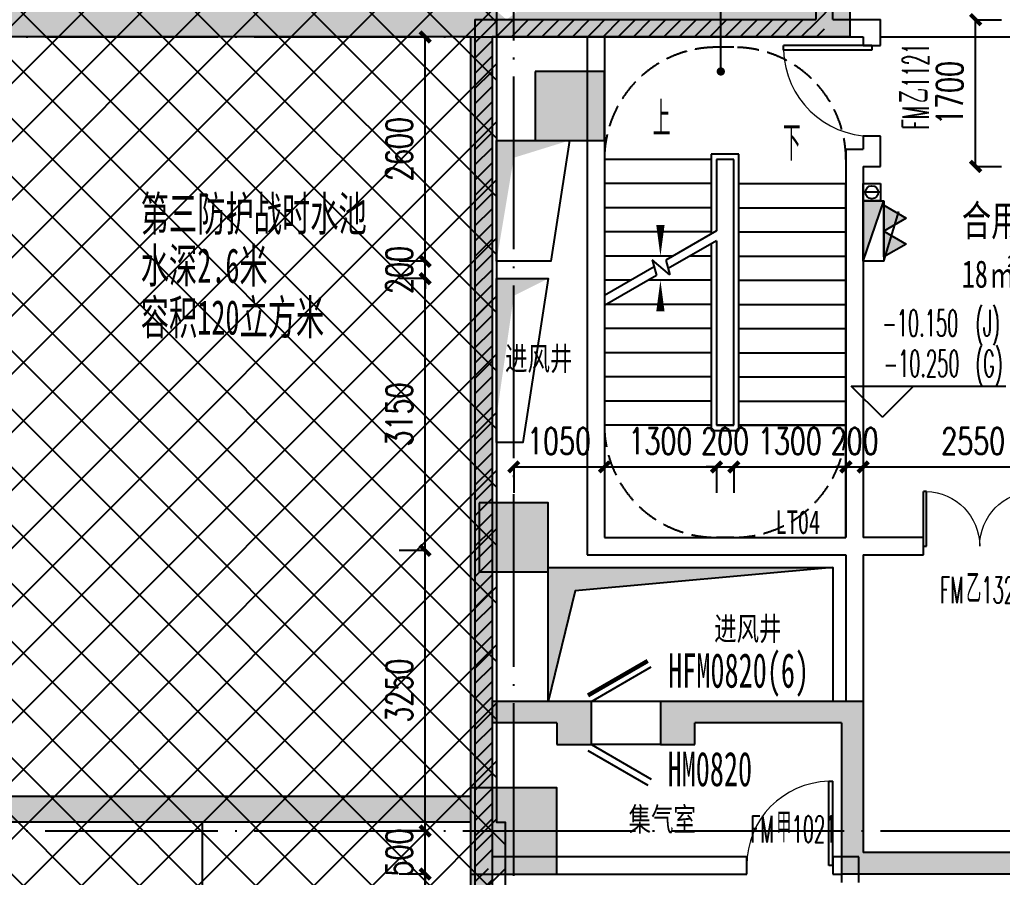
# Model space of a CAD drawing. Header units: millimetres. Extents: x 12325263 to 13848842, y -1463133 to 573208.
# Drawn here: x 12559070 to 12570460, y -1070125 to -1060187 of the extents above; entities that cross this region are included whole.
import ezdxf
from ezdxf.xclip import XClip

# ---------------------------------------------------------------- set-up
doc = ezdxf.new("R2010")
doc.units = ezdxf.units.MM
doc.header["$LTSCALE"] = 1000
doc.header["$XCLIPFRAME"] = 0
doc.linetypes.add('DASH', pattern=[0.35, 0.25, -0.1])
doc.linetypes.add('DOTE', pattern=[2.42, 2, -0.2, 0.02, -0.2])
for name, color, linetype in [('#s-灭火器', 20, 'Continuous'), ('-2F平面$0$PARTS-CAR商业子母', 160, 'Continuous'), ('-2F平面$0$WALL-SHATCH', 8, 'Continuous'), ('A-ANNO-DIMS', 83, 'Continuous'), ('A-ANNO-ELEV', 3, 'Continuous'), ('A-ANNO-IDEN', 2, 'Continuous'), ('A-ANNO-TEXT', 7, 'Continuous'), ('A-AXIS', 16, 'DOTE'), ('A-COLS', 6, 'Continuous'), ('A-WALL', 5, 'Continuous'), ('A-WALL-PATT', 8, 'Continuous'), ('A_WALL(防火墙)', 151, 'Continuous'), ('DIM_SYMB', 3, 'Continuous'), ('DOOR_FIRE', 1, 'Continuous'), ('DOOR_FIRE_TEXT', 7, 'Continuous'), ('EQUIP_消火栓', 7, 'Continuous'), ('PARTS-STAIR', 2, 'Continuous'), ('PUB_DIM', 83, 'Continuous'), ('PUB_HATCH', 8, 'Continuous'), ('PUB_TEXT', 7, 'Continuous'), ('STAIR', 2, 'Continuous'), ('VPIPE-消防中', 3, 'Continuous'), ('WALL', 5, 'Continuous'), ('人防墙', 6, 'Continuous'), ('人防门', 60, 'Continuous'), ('人防门编号', 73, 'Continuous'), ('建筑-楼板开洞', 251, 'Continuous'), ('水条件', 1, 'Continuous')]:
    doc.layers.add(name, color=color, linetype=linetype)
doc.layers.add('人防文字', color=3, linetype='Continuous', lineweight=15)
doc.styles.add('_TCH_DIM', font='SIMPLEX.shx', dxfattribs={"width": 0.7, "bigfont": 'GBCBIG.shx'})
doc.styles.add('_TCH_DIM_T3', font='SIMPLEX.shx', dxfattribs={"width": 0.705882, "bigfont": 'GBCBIG.shx'})
doc.styles.add('_TCH_WINDOW', font='SIMPLEX', dxfattribs={"width": 0.7, "height": 3.5, "bigfont": 'GBCBIG'})
doc.styles.add('TITXV', font='', dxfattribs={"width": 0.7})
doc.styles.add('标注宋体', font='', dxfattribs={"width": 0.6})
doc.styles.get('TITXV').set_extended_font_data('SimSun')
doc.styles.get('标注宋体').set_extended_font_data('NSimSun')
doc.dimstyles.new('_TCH_ARCH&&120', dxfattribs={"dimtxt": 306, "dimasz": 120, "dimexe": 300, "dimexo": 360, "dimgap": 147, "dimtad": 1, "dimdec": 0, "dimzin": 0, "dimdsep": 46, "dimtxsty": '_TCH_DIM_T3', "dimblk": 'ARCHTICK', "dimcen": 0.09, "dimclrt": 7, "dimazin": 2, "dimtfac": 1, "dimtdec": 0, "dimtix": 1, "dimtmove": 2, "dimatfit": 3, "dimfxl": 1, "dimfxlon": 1, "dimtolj": 1, "dimtzin": 0, "dimarcsym": 0})
pattern_1 = [(45, (0, 89.76), (-88.388383, 88.388383), [])]

# ---------------------------------------------------------------- blocks, each defined once
blk = doc.blocks.new('asdgafgfasdfagfagasdgagadfgsdhgd$DorLib2D$00000197')
at = {"color": 0}
for p, q in [((-0.5, 0.313), (0.366, 0.813)), ((-0.55, -0.399), (0.316, -0.899)), ((-0.5, -0.313), (0.366, -0.813))]:
    blk.add_line(p, q, dxfattribs=at)
at = {"color": 0, "const_width": 0.0625}
blk.add_lwpolyline([(-0.55, 0.399), (0.316, 0.899)], dxfattribs=at)
blk = doc.blocks.new('asdgafgf20230228-rf2')
at = {"layer": 'PUB_HATCH'}
for points in [[(-2900, 58600), (-2900, 59550), (-3300, 59550), (-3300, 58900)], [(-7183, 58700), (-7200, 58900), (-14113, 58900), (-14018, 58600), (-7300, 58600)], [(-6883, 58800), (-7000, 58900), (-7200, 58900), (-7183, 58700), (-7050, 58600), (-6900, 58600)], [(-2900, 58600), (-3300, 58900), (-6750, 58900), (-6883, 58800), (-6900, 58600)], [(-7183, 58700), (-7300, 58600), (-7300, 50700), (-7133, 50750), (-7050, 50900), (-7050, 58600)], [(-6300, 50650), (-6300, 50900), (-7050, 50900), (-7133, 50750), (-7050, 50650)], [(-6300, 50400), (-5900, 50400), (-5900, 50900), (-6300, 50900)], [(-4700, 50900), (-5100, 50900), (-5100, 50400), (-4700, 50400)], [(-3000, 50650), (-2750, 50900), (-4700, 50900), (-4700, 50650)], [(-2750, 50900), (-3000, 50650), (-3000, 48900), (-2750, 49150)], [(-7133, 50750), (-7300, 50700), (-7300, 49800), (-7217, 49667), (-7050, 49700), (-7050, 50650)], [(-7217, 49667), (-7300, 49800), (-13520, 49800), (-13620, 49667), (-13520, 49500), (-7300, 49500)], [(-7217, 49667), (-7300, 49500), (-7300, 46000), (-7050, 46250), (-7050, 49700)], [(167, 49067), (0, 49150), (-2750, 49150), (-3000, 48900), (200, 48900)]]:
    blk.add_hatch(color=256, dxfattribs=at).paths.add_polyline_path(points)
at = {"layer": '人防墙'}
for p, q in [((-2900, 58600), (-2900, 59550)), ((-7300, 58600), (-14018, 58600)), ((-7300, 58600), (-7300, 50700)), ((-6900, 58600), (-7050, 58600)), ((-7050, 58600), (-7050, 50900)), ((-2900, 58600), (-6900, 58600)), ((-6300, 50900), (-7050, 50900)), ((-5900, 50900), (-6300, 50900)), ((-5900, 50400), (-5900, 50900)), ((-4700, 50900), (-5100, 50900)), ((-5100, 50900), (-5100, 50400)), ((-2750, 50900), (-4700, 50900)), ((-2750, 50900), (-2750, 49150)), ((-7300, 50700), (-7300, 49800)), ((-7050, 50650), (-7050, 49700)), ((-6300, 50650), (-7050, 50650)), ((-6300, 50650), (-6300, 50400)), ((-4700, 50400), (-4700, 50650)), ((-3000, 50650), (-4700, 50650)), ((-3000, 50650), (-3000, 48900)), ((-6300, 50400), (-5900, 50400)), ((-5100, 50400), (-4700, 50400)), ((-7300, 49800), (-13520, 49800)), ((-7050, 49700), (-7050, 46250)), ((-7300, 49500), (-13520, 49500)), ((-7300, 49500), (-7300, 46000)), ((0, 49150), (-2750, 49150)), ((200, 48900), (-3000, 48900))]:
    blk.add_line(p, q, dxfattribs=at)
at = {"layer": '人防门'}
for p, q in [((-5100, 50900, 0), (-5900, 50900, 0)), ((-5100, 50400, 0), (-5900, 50400, 0))]:
    blk.add_line(p, q, dxfattribs=at)
at = {"layer": '人防门', "xscale": -800, "yscale": -800, "zscale": 500, "rotation": 179.9994591092226}
blk.add_blockref('asdgafgfasdfagfagasdgagadfgsdhgd$DorLib2D$00000197', (-5500, 50650), dxfattribs=at)
at = {"layer": '人防文字', "style": '标注宋体', "width": 0.6}
for s, p in [('第三防护战时水池', (-11123, 56351, 0)), ('水深2.6米', (-11123, 55751, 0)), ('容积120立方米', (-11123, 55151, 0))]:
    blk.add_text(s, height=400, rotation=359.9999, dxfattribs=at).set_placement(p)
at = {"layer": '人防门编号', "style": '标注宋体', "width": 0.6}
for s, p in [('HFM0820(6)', (-5010, 51059, 0)), ('HM0820', (-5017, 49917, 0))]:
    blk.add_text(s, height=400, rotation=359.9995, dxfattribs=at).set_placement(p)
blk = doc.blocks.new('_FZH')
blk.add_lwpolyline([(-0.5, -0.5), (0.5, -0.5), (0.5, 0.5), (-0.5, 0.5)], close=True)
at = {"layer": 'PUB_HATCH'}
blk.add_solid([(-0.5, -0.5), (0.5, -0.5), (-0.5, 0.5), (0.5, 0.5)], dxfattribs=at)
blk = doc.blocks.new('1-3F')
at = {"layer": 'A-COLS', "rotation": 270}
for p, xscale, yscale, zscale in [((-38850, 74700), 800, 800, 800), ((-39500, 69700), 800, 800, 800), ((-39500, 66300), 1000, 1000, 1000)]:
    blk.add_blockref('_FZH', p, dxfattribs=dict(at, xscale=xscale, yscale=yscale, zscale=zscale))
blk = doc.blocks.new('adgshg13--2F平面$0$A$C7F010FC0')
at = {"layer": '-2F平面$0$WALL-SHATCH'}
h = blk.add_hatch(color=256, dxfattribs=at)
h.dxf.hatch_style = 1
h.paths.add_polyline_path([(-60384, -16881), (-763, 197), (12588, -13153), (12588, -157996), (-162965, -188820), (-171262, -180523), (-171262, -31311), (-150707, -10756), (-131860, -7981), (-99162, -7981), (-99162, -4981), (-76620, -4981), (-70108, -16881)], flags=16)
h.paths.add_polyline_path([(-60091, -16381), (-647, 647), (12988, -12988), (12988, -158332), (-163101, -189250), (-171662, -180689), (-171662, -31145), (-150778, -10261), (-131897, -7481), (-99562, -7481), (-99562, -4581), (-76366, -4581), (-69908, -16381)])
blk = doc.blocks.new('adgshg2qbj-bj-13--2F平面$0$CAR-子车位')
blk.add_line((1697, 1697), (3748, -3748))
blk.add_lwpolyline([(0, 0), (1697, 1697), (5445, -2051), (3748, -3748)], close=True)
at = {"extrusion": (-0.000316636, -0.000316636, 1), "elevation": -1}
blk.add_lwpolyline([(955, -601), (2298, 742), (2227, 813), (884, -530)], close=True, dxfattribs=at)
blk = doc.blocks.new('A$C2A3E77E8')
at = {"layer": 'PARTS-STAIR'}
blk.add_lwpolyline([(508905.3, 115741.6), (511395.6, 101558.5)], dxfattribs=at)
at = {"layer": '-2F平面$0$PARTS-CAR商业子母', "rotation": 324.9590295198586}
blk.add_blockref('adgshg2qbj-bj-13--2F平面$0$CAR-子车位', (502102.3, 117999.1), dxfattribs=at)
at = {"layer": 'WALL', "color": 1}
blk.add_blockref('adgshg13--2F平面$0$A$C7F010FC0', (561507.9, 205483.1), dxfattribs=at)
blk = doc.blocks.new('管位')
at = {"layer": '水条件'}
blk.add_line((12573126, 675360), (12573126, 675160), dxfattribs=at)
blk.add_lwpolyline([(12573026, 675360), (12573226, 675360), (12573226, 675160), (12573026, 675160)], close=True, dxfattribs=at)
blk = doc.blocks.new('灭火器')
at = {"layer": '#s-灭火器', "ltscale": 1000}
for points in [[(292444, 59707), (292144, 59707), (292294, 59447)], [(292744, 59707), (292444, 59707), (292594, 59447)]]:
    blk.add_hatch(color=256, dxfattribs=at).paths.add_polyline_path(points)
for points in [[(292294, 59447), (292444, 59707), (292144, 59707)], [(292594, 59447), (292744, 59707), (292444, 59707)]]:
    blk.add_lwpolyline(points, close=True, dxfattribs=at)
blk = doc.blocks.new('$TWTSYS$00000508')
for p, q in [((-0.5, 0.5), (0.324, 1.224)), ((-0.5, 0.5), (-0.5, -0.5)), ((-0.5, -0.5), (0.5, 0.5)), ((0.5, 0.5), (-0.5, 0.5)), ((0.5, -0.5), (0.5, 0.5)), ((-0.5, -0.5), (0.5, -0.5))]:
    blk.add_line(p, q)
blk.add_solid([(0.5, -0.5), (0.5, 0.5), (-0.5, -0.5)])
blk = doc.blocks.new('消火栓')
at = {"layer": '#s-灭火器', "rotation": 180.0000000000001}
blk.add_blockref('灭火器', (12864422, 734932), dxfattribs=at)
at = {"layer": 'EQUIP_消火栓', "xscale": 700, "yscale": 240, "zscale": 700}
blk.add_blockref('$TWTSYS$00000508', (12571978, 675105), dxfattribs=at)
blk = doc.blocks.new('asdfasfads')
at = {"layer": 'VPIPE-消防中'}
blk.add_circle((3950, 61450), 75, dxfattribs=at)
at = {"xscale": -1, "rotation": 270}
blk.add_blockref('消火栓', (-671135, -12510978), dxfattribs=at)
at = {"layer": '水条件', "rotation": 270}
blk.add_blockref('管位', (-671310, 12634576), dxfattribs=at)
blk = doc.blocks.new('qlzw')
at = {"layer": 'A-AXIS'}
for p, q in [((12431366.8, 979489.8), (12431366.8, 1082089.8)), ((12411416.8, 1071489.8), (12486866.8, 1071489.8)), ((12411416.8, 1062289.8), (12486866.8, 1062289.8))]:
    blk.add_line(p, q, dxfattribs=at)
blk = doc.blocks.new('_ArchTick')
at = {"color": 0, "linetype": 'ByBlock', "const_width": 0.4}
blk.add_lwpolyline([(-0.5, -0.5), (0.5, 0.5)], dxfattribs=at)
blk = doc.blocks.new('*D3811')
at = {"layer": 'A-ANNO-DIMS', "color": 0, "lineweight": -2, "transparency": 16777216}
for p, q in [((12570149, -1060187), (12570450, -1060187)), ((12570150, -1061887), (12570150, -1060187)), ((12570149, -1061887), (12570450, -1061887))]:
    blk.add_line(p, q, dxfattribs=at)
at = {"layer": 'Defpoints', "color": 0, "transparency": 16777216}
for p in [(12569047, -1060187), (12570150, -1060187), (12569047, -1061887)]:
    blk.add_point(p, dxfattribs=at)
at = {"layer": 'A-ANNO-DIMS', "color": 0, "lineweight": -2, "transparency": 16777216, "xscale": 120, "yscale": 120, "zscale": 120}
for p, rotation in [((12570150, -1060187), 90), ((12570150, -1061887), 270)]:
    blk.add_blockref('_ArchTick', p, dxfattribs=dict(at, rotation=rotation))
at = {"layer": 'A-ANNO-DIMS', "color": 7, "transparency": 16777216, "insert": (12569850, -1061037), "char_height": 306, "attachment_point": 5, "rotation": 90, "style": '_TCH_DIM_T3'}
blk.add_mtext('\\A1;1700', dxfattribs=at)
blk = doc.blocks.new('*D3963')
at = {"layer": 'Defpoints', "color": 0, "transparency": 16777216}
for p in [(12563770, -1060387), (12565647, -1060387), (12565647, -1062987)]:
    blk.add_point(p, dxfattribs=at)
at = {"layer": 'PUB_DIM', "color": 0, "lineweight": -2, "transparency": 16777216}
for p, q in [((12563771, -1060387), (12563470, -1060387)), ((12563770, -1062987), (12563770, -1060387)), ((12563771, -1062987), (12563470, -1062987))]:
    blk.add_line(p, q, dxfattribs=at)
at = {"layer": 'PUB_DIM', "color": 0, "lineweight": -2, "transparency": 16777216, "xscale": 120, "yscale": 120, "zscale": 120}
for p, rotation in [((12563770, -1060387), 90), ((12563770, -1062987), 270)]:
    blk.add_blockref('_ArchTick', p, dxfattribs=dict(at, rotation=rotation))
at = {"layer": 'PUB_DIM', "color": 7, "transparency": 16777216, "insert": (12563470, -1061687), "char_height": 306, "attachment_point": 5, "rotation": 90, "style": '_TCH_DIM_T3'}
blk.add_mtext('\\A1;2600', dxfattribs=at)
blk = doc.blocks.new('*D3964')
at = {"layer": 'Defpoints', "color": 0, "transparency": 16777216}
for p in [(12563770, -1062987), (12565647, -1062987), (12565647, -1063187)]:
    blk.add_point(p, dxfattribs=at)
at = {"layer": 'PUB_DIM', "color": 0, "lineweight": -2, "transparency": 16777216}
for p, q in [((12563770, -1062987), (12563770, -1062867)), ((12563771, -1062987), (12563470, -1062987)), ((12563770, -1063187), (12563770, -1062987)), ((12563771, -1063187), (12563470, -1063187)), ((12563770, -1063187), (12563770, -1063307))]:
    blk.add_line(p, q, dxfattribs=at)
at = {"layer": 'PUB_DIM', "color": 0, "lineweight": -2, "transparency": 16777216, "xscale": 120, "yscale": 120, "zscale": 120}
for p, rotation in [((12563770, -1062987), 270), ((12563770, -1063187), 90)]:
    blk.add_blockref('_ArchTick', p, dxfattribs=dict(at, rotation=rotation))
at = {"layer": 'PUB_DIM', "color": 7, "transparency": 16777216, "insert": (12563470, -1063087), "char_height": 306, "attachment_point": 5, "rotation": 90, "style": '_TCH_DIM_T3'}
blk.add_mtext('\\A1;200', dxfattribs=at)
blk = doc.blocks.new('*D3965')
at = {"layer": 'Defpoints', "color": 0, "transparency": 16777216}
for p in [(12563770, -1063187), (12565647, -1063187), (12565647, -1066337)]:
    blk.add_point(p, dxfattribs=at)
at = {"layer": 'PUB_DIM', "color": 0, "lineweight": -2, "transparency": 16777216}
for p, q in [((12563771, -1063187), (12563470, -1063187)), ((12563770, -1066337), (12563770, -1063187)), ((12563771, -1066337), (12563470, -1066337))]:
    blk.add_line(p, q, dxfattribs=at)
at = {"layer": 'PUB_DIM', "color": 0, "lineweight": -2, "transparency": 16777216, "xscale": 120, "yscale": 120, "zscale": 120}
for p, rotation in [((12563770, -1063187), 90), ((12563770, -1066337), 270)]:
    blk.add_blockref('_ArchTick', p, dxfattribs=dict(at, rotation=rotation))
at = {"layer": 'PUB_DIM', "color": 7, "transparency": 16777216, "insert": (12563470, -1064762), "char_height": 306, "attachment_point": 5, "rotation": 90, "style": '_TCH_DIM_T3'}
blk.add_mtext('\\A1;3150', dxfattribs=at)
blk = doc.blocks.new('*D3966')
at = {"layer": 'Defpoints', "color": 0, "transparency": 16777216}
for p in [(12563770, -1066337), (12565647, -1066337), (12565647, -1069587)]:
    blk.add_point(p, dxfattribs=at)
at = {"layer": 'PUB_DIM', "color": 0, "lineweight": -2, "transparency": 16777216}
for p, q in [((12563771, -1066337), (12563470, -1066337)), ((12563770, -1069587), (12563770, -1066337)), ((12563771, -1069587), (12563470, -1069587))]:
    blk.add_line(p, q, dxfattribs=at)
at = {"layer": 'PUB_DIM', "color": 0, "lineweight": -2, "transparency": 16777216, "xscale": 120, "yscale": 120, "zscale": 120}
for p, rotation in [((12563770, -1066337), 90), ((12563770, -1069587), 270)]:
    blk.add_blockref('_ArchTick', p, dxfattribs=dict(at, rotation=rotation))
at = {"layer": 'PUB_DIM', "color": 7, "transparency": 16777216, "insert": (12563470, -1067962), "char_height": 306, "attachment_point": 5, "rotation": 90, "style": '_TCH_DIM_T3'}
blk.add_mtext('\\A1;3250', dxfattribs=at)
blk = doc.blocks.new('*D3967')
at = {"layer": 'Defpoints', "color": 0, "transparency": 16777216}
for p in [(12563770, -1069587), (12565647, -1069587), (12565647, -1070087)]:
    blk.add_point(p, dxfattribs=at)
at = {"layer": 'PUB_DIM', "color": 0, "lineweight": -2, "transparency": 16777216}
for p, q in [((12563770, -1069587), (12563770, -1069467)), ((12563771, -1069587), (12563470, -1069587)), ((12563770, -1070087), (12563770, -1069587)), ((12563771, -1070087), (12563470, -1070087)), ((12563770, -1070087), (12563770, -1070207))]:
    blk.add_line(p, q, dxfattribs=at)
at = {"layer": 'PUB_DIM', "color": 0, "lineweight": -2, "transparency": 16777216, "xscale": 120, "yscale": 120, "zscale": 120}
for p, rotation in [((12563770, -1069587), 270), ((12563770, -1070087), 90)]:
    blk.add_blockref('_ArchTick', p, dxfattribs=dict(at, rotation=rotation))
at = {"layer": 'PUB_DIM', "color": 7, "transparency": 16777216, "insert": (12563470, -1069837), "char_height": 306, "attachment_point": 5, "rotation": 90, "style": '_TCH_DIM_T3'}
blk.add_mtext('\\A1;500', dxfattribs=at)
blk = doc.blocks.new('*D3968')
at = {"layer": 'Defpoints', "color": 0, "transparency": 16777216}
for p in [(12563770, -1070087), (12565647, -1070087), (12565647, -1072737)]:
    blk.add_point(p, dxfattribs=at)
at = {"layer": 'PUB_DIM', "color": 0, "lineweight": -2, "transparency": 16777216}
for p, q in [((12563771, -1070087), (12563470, -1070087)), ((12563770, -1072737), (12563770, -1070087)), ((12563771, -1072737), (12563470, -1072737))]:
    blk.add_line(p, q, dxfattribs=at)
at = {"layer": 'PUB_DIM', "color": 0, "lineweight": -2, "transparency": 16777216, "xscale": 120, "yscale": 120, "zscale": 120}
for p, rotation in [((12563770, -1070087), 90), ((12563770, -1072737), 270)]:
    blk.add_blockref('_ArchTick', p, dxfattribs=dict(at, rotation=rotation))
at = {"layer": 'PUB_DIM', "color": 7, "transparency": 16777216, "insert": (12563470, -1071412), "char_height": 306, "attachment_point": 5, "rotation": 90, "style": '_TCH_DIM_T3'}
blk.add_mtext('\\A1;2650', dxfattribs=at)
blk = doc.blocks.new('*D3991')
at = {"layer": 'A-ANNO-DIMS', "color": 0, "lineweight": -2, "transparency": 16777216}
for p, q in [((12568847, -1065369), (12568847, -1065670)), ((12568847, -1065370), (12571397, -1065370)), ((12571397, -1065369), (12571397, -1065670))]:
    blk.add_line(p, q, dxfattribs=at)
at = {"layer": 'Defpoints', "color": 0, "transparency": 16777216}
for p in [(12568847, -1064500), (12571397, -1064500), (12571397, -1065370)]:
    blk.add_point(p, dxfattribs=at)
at = {"layer": 'A-ANNO-DIMS', "color": 0, "lineweight": -2, "transparency": 16777216, "xscale": 120, "yscale": 120, "zscale": 120, "rotation": 180}
blk.add_blockref('_ArchTick', (12568847, -1065370), dxfattribs=at)
at = {"layer": 'A-ANNO-DIMS', "color": 0, "lineweight": -2, "transparency": 16777216, "xscale": 120, "yscale": 120, "zscale": 120}
blk.add_blockref('_ArchTick', (12571397, -1065370), dxfattribs=at)
at = {"layer": 'A-ANNO-DIMS', "color": 7, "transparency": 16777216, "insert": (12570122, -1065070), "char_height": 306, "attachment_point": 5, "style": '_TCH_DIM_T3'}
blk.add_mtext('\\A1;2550', dxfattribs=at)
blk = doc.blocks.new('*D3992')
at = {"layer": 'A-ANNO-DIMS', "color": 0, "lineweight": -2, "transparency": 16777216}
for p, q in [((12568647, -1065370), (12568527, -1065370)), ((12568647, -1065369), (12568647, -1065670)), ((12568647, -1065370), (12568847, -1065370)), ((12568847, -1065369), (12568847, -1065670)), ((12568847, -1065370), (12568967, -1065370))]:
    blk.add_line(p, q, dxfattribs=at)
at = {"layer": 'Defpoints', "color": 0, "transparency": 16777216}
for p in [(12568647, -1064500), (12568847, -1064500), (12568847, -1065370)]:
    blk.add_point(p, dxfattribs=at)
at = {"layer": 'A-ANNO-DIMS', "color": 0, "lineweight": -2, "transparency": 16777216, "xscale": 120, "yscale": 120, "zscale": 120}
blk.add_blockref('_ArchTick', (12568647, -1065370), dxfattribs=at)
at = {"layer": 'A-ANNO-DIMS', "color": 0, "lineweight": -2, "transparency": 16777216, "xscale": 120, "yscale": 120, "zscale": 120, "rotation": 180}
blk.add_blockref('_ArchTick', (12568847, -1065370), dxfattribs=at)
at = {"layer": 'A-ANNO-DIMS', "color": 7, "transparency": 16777216, "insert": (12568747, -1065070), "char_height": 306, "attachment_point": 5, "style": '_TCH_DIM_T3'}
blk.add_mtext('\\A1;200', dxfattribs=at)
blk = doc.blocks.new('*D3993')
at = {"layer": 'A-ANNO-DIMS', "color": 0, "lineweight": -2, "transparency": 16777216}
for p, q in [((12567347, -1065369), (12567347, -1065670)), ((12567347, -1065370), (12568647, -1065370)), ((12568647, -1065369), (12568647, -1065670))]:
    blk.add_line(p, q, dxfattribs=at)
at = {"layer": 'Defpoints', "color": 0, "transparency": 16777216}
for p in [(12567347, -1064500), (12568647, -1064500), (12568647, -1065370)]:
    blk.add_point(p, dxfattribs=at)
at = {"layer": 'A-ANNO-DIMS', "color": 0, "lineweight": -2, "transparency": 16777216, "xscale": 120, "yscale": 120, "zscale": 120, "rotation": 180}
blk.add_blockref('_ArchTick', (12567347, -1065370), dxfattribs=at)
at = {"layer": 'A-ANNO-DIMS', "color": 0, "lineweight": -2, "transparency": 16777216, "xscale": 120, "yscale": 120, "zscale": 120}
blk.add_blockref('_ArchTick', (12568647, -1065370), dxfattribs=at)
at = {"layer": 'A-ANNO-DIMS', "color": 7, "transparency": 16777216, "insert": (12567997, -1065070), "char_height": 306, "attachment_point": 5, "style": '_TCH_DIM_T3'}
blk.add_mtext('\\A1;1300', dxfattribs=at)
blk = doc.blocks.new('*D3994')
at = {"layer": 'A-ANNO-DIMS', "color": 0, "lineweight": -2, "transparency": 16777216}
for p, q in [((12567146.81071, -1065370), (12567026.81071, -1065370)), ((12567146.81071, -1065369), (12567146.81071, -1065670)), ((12567146.81071, -1065370), (12567346.81071, -1065370)), ((12567346.81071, -1065369), (12567346.81071, -1065670)), ((12567346.81071, -1065370), (12567466.81071, -1065370))]:
    blk.add_line(p, q, dxfattribs=at)
at = {"layer": 'Defpoints', "color": 0, "transparency": 16777216}
for p in [(12567146.81071, -1064500), (12567346.81071, -1064500), (12567346.81071, -1065370)]:
    blk.add_point(p, dxfattribs=at)
at = {"layer": 'A-ANNO-DIMS', "color": 0, "lineweight": -2, "transparency": 16777216, "xscale": 120, "yscale": 120, "zscale": 120}
blk.add_blockref('_ArchTick', (12567146.81071, -1065370), dxfattribs=at)
at = {"layer": 'A-ANNO-DIMS', "color": 0, "lineweight": -2, "transparency": 16777216, "xscale": 120, "yscale": 120, "zscale": 120, "rotation": 180}
blk.add_blockref('_ArchTick', (12567346.81071, -1065370), dxfattribs=at)
at = {"layer": 'A-ANNO-DIMS', "color": 7, "transparency": 16777216, "insert": (12567246.81071, -1065070), "char_height": 306, "attachment_point": 5, "style": '_TCH_DIM_T3'}
blk.add_mtext('\\A1;200', dxfattribs=at)
blk = doc.blocks.new('*D3995')
at = {"layer": 'A-ANNO-DIMS', "color": 0, "lineweight": -2, "transparency": 16777216}
for p, q in [((12565847, -1065369), (12565847, -1065670)), ((12565847, -1065370), (12567147, -1065370)), ((12567147, -1065369), (12567147, -1065670))]:
    blk.add_line(p, q, dxfattribs=at)
at = {"layer": 'Defpoints', "color": 0, "transparency": 16777216}
for p in [(12565847, -1064500), (12567147, -1064500), (12567147, -1065370)]:
    blk.add_point(p, dxfattribs=at)
at = {"layer": 'A-ANNO-DIMS', "color": 0, "lineweight": -2, "transparency": 16777216, "xscale": 120, "yscale": 120, "zscale": 120, "rotation": 180}
blk.add_blockref('_ArchTick', (12565847, -1065370), dxfattribs=at)
at = {"layer": 'A-ANNO-DIMS', "color": 0, "lineweight": -2, "transparency": 16777216, "xscale": 120, "yscale": 120, "zscale": 120}
blk.add_blockref('_ArchTick', (12567147, -1065370), dxfattribs=at)
at = {"layer": 'A-ANNO-DIMS', "color": 7, "transparency": 16777216, "insert": (12566497, -1065070), "char_height": 306, "attachment_point": 5, "style": '_TCH_DIM_T3'}
blk.add_mtext('\\A1;1300', dxfattribs=at)
blk = doc.blocks.new('*D3996')
at = {"layer": 'A-ANNO-DIMS', "color": 0, "lineweight": -2, "transparency": 16777216}
for p, q in [((12564797, -1065369), (12564797, -1065670)), ((12564797, -1065370), (12565847, -1065370)), ((12565847, -1065369), (12565847, -1065670))]:
    blk.add_line(p, q, dxfattribs=at)
at = {"layer": 'Defpoints', "color": 0, "transparency": 16777216}
for p in [(12564797, -1064500), (12565847, -1064500), (12565847, -1065370)]:
    blk.add_point(p, dxfattribs=at)
at = {"layer": 'A-ANNO-DIMS', "color": 0, "lineweight": -2, "transparency": 16777216, "xscale": 120, "yscale": 120, "zscale": 120, "rotation": 180}
blk.add_blockref('_ArchTick', (12564797, -1065370), dxfattribs=at)
at = {"layer": 'A-ANNO-DIMS', "color": 0, "lineweight": -2, "transparency": 16777216, "xscale": 120, "yscale": 120, "zscale": 120}
blk.add_blockref('_ArchTick', (12565847, -1065370), dxfattribs=at)
at = {"layer": 'A-ANNO-DIMS', "color": 7, "transparency": 16777216, "insert": (12565322, -1065070), "char_height": 306, "attachment_point": 5, "style": '_TCH_DIM_T3'}
blk.add_mtext('\\A1;1050', dxfattribs=at)
blk = doc.blocks.new('$DorLib2D$00000002')
for p, q in [((-0.5, 0), (-0.5, 0.4875)), ((-0.475, 0.4875), (-0.5, 0.4875)), ((-0.475, 0), (-0.475, 0.4875)), ((0.475, 0), (0.475, 0.4875)), ((0.475, 0.4875), (0.5, 0.4875)), ((0.5, 0), (0.5, 0.4875)), ((-0.5, 0), (-0.475, 0)), ((0.5, 0), (0.475, 0))]:
    blk.add_line(p, q)
at = {"lineweight": 13}
for centre, start, end in [((-0.4875, 0), 0, 88.53072), ((0.4875, 0), 91.46928, 180)]:
    blk.add_arc(centre, 0.4875, start, end, dxfattribs=at)
blk = doc.blocks.new('$DorLib2D$00000001')
for p, q in [((0.45, 0.975), (0.5, 0.975)), ((0.45, 0), (0.45, 0.975)), ((0.5, 0), (0.5, 0.975)), ((0.5, 0), (0.45, 0))]:
    blk.add_line(p, q)
at = {"lineweight": 13}
blk.add_arc((0.475, 0), 0.975, 91.4693, 180, dxfattribs=at)

msp = doc.modelspace()

# ---------------------------------------------------------------- hatches: boundary and pattern name
at = {"layer": 'A-WALL-PATT'}
h = msp.add_hatch(dxfattribs=at)
h.set_pattern_fill('ANSI37', color=252, scale=300)
h.set_pattern_definition([(45, (0, 0), (-336.759605, 336.759605), []), (135, (0, 0), (-336.759605, -336.759605), [])])
h.paths.add_polyline_path([(12564696.8, -1148386.8), (12504241.6, -1148387), (12504241.6, -1033958), (12634041.3, -1033958), (12627844.5, -1069250.3), (12616665.5, -1067287.4), (12616902.5, -1065937.9), (12610631.1, -1064836.8), (12604673.6, -1064836.8), (12597896.8, -1064836.8), (12597896.8, -1060786.8), (12593492.1, -1060786.8), (12590496.8, -1060786.8), (12590496.8, -1069586.9), (12575796.8, -1069586.9), (12575796.8, -1059986.8), (12574896.8, -1059986.8), (12574896.8, -1057336.8), (12570296.8, -1057336.8), (12570296.8, -1055286.8), (12568296.8, -1055286.8), (12568296.8, -1060086.8), (12564596.6, -1060086.8), (12564596.6, -1069486.8), (12564696.9, -1069486.8), (12564696.8, -1097986.8), (12567296.8, -1097986.8), (12567296.8, -1105536.8), (12565696.8, -1105536.8), (12565696.8, -1113036.8), (12564696.8, -1113036.8)])
h = msp.add_hatch(dxfattribs=at)
h.set_pattern_fill('普通砖', color=256, scale=50, style=0)
h.set_pattern_definition(pattern_1)
h.paths.add_polyline_path([(12568496.8, -1060186.8), (12568496.8, -1059436.8), (12568296.8, -1059436.8), (12568296.8, -1060186.8), (12568396.8, -1060253.4)])
h = msp.add_hatch(dxfattribs=at)
h.set_pattern_fill('普通砖', color=256, scale=50, style=0)
h.set_pattern_definition(pattern_1)
h.paths.add_polyline_path([(12564346.8, -1060186.8), (12564546.8, -1060386.8), (12565646.8, -1060386.8), (12565746.8, -1060320.1), (12565746.8, -1060186.8)])
h = msp.add_hatch(dxfattribs=at)
h.set_pattern_fill('普通砖', color=256, scale=50, style=0)
h.set_pattern_definition(pattern_1)
h.paths.add_polyline_path([(12564546.8, -1060386.8), (12564346.8, -1060186.8), (12564346.8, -1069986.8), (12564480.1, -1069986.8), (12564546.8, -1069886.8)])
h = msp.add_hatch(dxfattribs=at)
h.set_pattern_fill('普通砖', color=256, scale=50, style=0)
h.set_pattern_definition(pattern_1)
h.paths.add_polyline_path([(12565746.8, -1060320.1), (12565846.8, -1060386.8), (12568396.8, -1060386.8), (12568396.8, -1060253.4), (12568296.8, -1060186.8), (12565746.8, -1060186.8)])
h = msp.add_hatch(dxfattribs=at)
h.set_pattern_fill('普通砖', color=256, scale=50, style=0)
h.set_pattern_definition(pattern_1)
h.paths.add_polyline_path([(12564480.1, -1069986.8), (12564346.8, -1069986.8), (12564346.8, -1072936.8), (12564546.8, -1072736.8), (12564546.8, -1070086.8)])
at = {"layer": '建筑-楼板开洞'}
h = msp.add_hatch(color=256, dxfattribs=at)
h.dxf.hatch_style = 1
h.paths.add_polyline_path([(12564596.8, -1062986.8), (12564596.8, -1061586.8), (12565442.1, -1061586.8), (12564796.8, -1061786.8)])
h = msp.add_hatch(color=256, dxfattribs=at)
h.dxf.hatch_style = 1
h.paths.add_polyline_path([(12564596.8, -1064786.8), (12564596.8, -1063186.8), (12565197.4, -1063186.8), (12564796.8, -1063386.8)])
h = msp.add_hatch(color=256, dxfattribs=at)
h.dxf.hatch_style = 1
h.paths.add_polyline_path([(12565196.8, -1068086.8), (12565196.8, -1066536.8), (12568496.8, -1066536.8), (12565507.7, -1066807.2)])

# ---------------------------------------------------------------- linework, layer by layer
at = {"layer": 'A-ANNO-ELEV'}
for p, q in [((12569068.9, -1064791.8), (12568708.9, -1064431.8)), ((12568708.9, -1064431.8), (12570500, -1064431.8)), ((12569068.9, -1064791.8), (12569428.9, -1064431.8))]:
    msp.add_line(p, q, dxfattribs=at)
at = {"layer": 'A-ANNO-IDEN'}
msp.add_line((12567196.4, -1060786.9), (12567196.4, -1055536.8), dxfattribs=at)
at = {"layer": 'A-ANNO-IDEN', "const_width": 48}
msp.add_lwpolyline([(12567196.4, -1060810.9, 1), (12567196.4, -1060762.9, 1)], format="xyb", close=True, dxfattribs=at)
at = {"layer": 'A-WALL'}
for p, q in [((12568496.8, -1060186.8), (12569046.8, -1060186.8)), ((12569046.8, -1060486.8), (12569046.8, -1060186.8)), ((12565646.8, -1060386.8), (12565646.8, -1066386.8)), ((12565846.8, -1060386.8), (12565846.8, -1066186.8)), ((12568396.8, -1060386.8), (12568846.8, -1060386.8)), ((12568846.8, -1060386.8), (12568846.8, -1060486.8)), ((12568846.8, -1060486.8), (12569046.8, -1060486.8)), ((12569046.8, -1061536.8), (12568846.8, -1061536.8)), ((12568846.8, -1061536.8), (12568846.8, -1061686.7)), ((12569046.8, -1061886.7), (12569046.8, -1061536.8)), ((12568646.8, -1061686.7), (12568646.8, -1066186.8)), ((12568646.8, -1061686.7), (12568846.8, -1061686.7)), ((12568846.8, -1061886.7), (12568846.8, -1066186.8)), ((12568846.8, -1061886.7), (12569046.8, -1061886.7)), ((12565846.8, -1066186.8), (12568646.8, -1066186.8)), ((12569546.8, -1066186.8), (12568846.8, -1066186.8)), ((12569546.8, -1066386.8), (12569546.8, -1066186.8)), ((12565646.8, -1066386.8), (12568646.8, -1066386.8)), ((12568646.8, -1066386.8), (12568646.8, -1068086.7)), ((12568846.8, -1066386.8), (12569546.8, -1066386.8)), ((12568846.8, -1066386.8), (12568846.8, -1068086.7)), ((12568846.8, -1068086.7), (12568646.8, -1068086.7)), ((12567496.8, -1069886.8), (12564546.8, -1069886.8)), ((12567496.8, -1070086.8), (12567496.8, -1069886.8)), ((12568796.8, -1069886.8), (12568496.8, -1069886.8)), ((12568496.8, -1069886.8), (12568496.8, -1070086.8)), ((12568796.8, -1070186.7), (12568796.8, -1069886.8)), ((12564546.8, -1070086.8), (12567496.8, -1070086.8)), ((12568496.8, -1070086.8), (12568596.8, -1070086.8)), ((12568596.8, -1070086.8), (12568596.8, -1070186.7))]:
    msp.add_line(p, q, dxfattribs=at)
at = {"layer": 'A-WALL-PATT', "color": 252}
msp.add_lwpolyline([(12504241.6, -1033958), (12634041.3, -1033958), (12627844.5, -1069250.3), (12616665.5, -1067287.4), (12616902.5, -1065937.9), (12610631.1, -1064836.8), (12604673.6, -1064836.8), (12597896.8, -1064836.8), (12597896.8, -1060786.8), (12593492.1, -1060786.8), (12590496.8, -1060786.8), (12590496.8, -1069586.9), (12575796.8, -1069586.9), (12575796.8, -1059986.8), (12574896.8, -1059986.8), (12574896.8, -1057336.8), (12570296.8, -1057336.8), (12570296.8, -1055286.8), (12568296.8, -1055286.8), (12568296.8, -1060086.8), (12564596.6, -1060086.8), (12564596.6, -1069486.8), (12564696.9, -1069486.8), (12564696.8, -1097986.8)], dxfattribs=at)
at = {"layer": 'A_WALL(防火墙)'}
for p, q in [((12568296.8, -1059436.8), (12568296.8, -1060186.8)), ((12568496.8, -1060186.8), (12568496.8, -1059436.8)), ((12564346.8, -1060186.8), (12565746.8, -1060186.8)), ((12564346.8, -1060186.8), (12564346.8, -1069986.8)), ((12565746.8, -1060186.8), (12568296.8, -1060186.8)), ((12564546.8, -1060386.8), (12565646.8, -1060386.8)), ((12564546.8, -1060386.8), (12564546.8, -1069886.8)), ((12565846.8, -1060386.8), (12568396.8, -1060386.8)), ((12564346.8, -1069986.8), (12564346.8, -1072936.8)), ((12564546.8, -1070086.8), (12564546.8, -1072736.8))]:
    msp.add_line(p, q, dxfattribs=at)
at = {"layer": 'DIM_SYMB'}
for points in [[(12566496.8, -1061666.8, 0, 0, 0), (12566496.8, -1062926.8, 0, 96, 0), (12566496.8, -1062566.8, 0, 0, 0)], [(12567996.8, -1061946.8, 0, 0, 0), (12567996.8, -1065536.7, 0, 0, 0), (12566496.8, -1065536.7, 0, 0, 0), (12566496.8, -1063206.8, 0, 96, 0), (12566496.8, -1063566.8, 0, 0, 0)]]:
    msp.add_lwpolyline(points, format="xyseb", dxfattribs=at)
at = {"layer": 'STAIR'}
for p, q in [((12565846.8, -1061806.8), (12565846.8, -1063384.3)), ((12567086.8, -1061806.8), (12565846.8, -1061806.8)), ((12567406.8, -1061746.8), (12567086.8, -1061746.8)), ((12567086.8, -1061746.8), (12567086.8, -1062668.4)), ((12567146.8, -1061806.8), (12567146.8, -1062633.8)), ((12567346.8, -1061806.8), (12567146.8, -1061806.8)), ((12567146.8, -1061806.8), (12567146.8, -1062633.8)), ((12567346.8, -1061806.8), (12567146.8, -1061806.8)), ((12567346.8, -1064886.8), (12567346.8, -1061806.8)), ((12567406.8, -1064946.8), (12567406.8, -1061746.8)), ((12567086.8, -1062086.8), (12565846.8, -1062086.8)), ((12567346.8, -1064886.8), (12567346.8, -1062086.8)), ((12567406.8, -1062086.8), (12568646.8, -1062086.8)), ((12568646.8, -1064886.8), (12568646.8, -1062086.8)), ((12567086.8, -1062366.8), (12565846.8, -1062366.8)), ((12567406.8, -1062366.8), (12568646.8, -1062366.8)), ((12567086.8, -1062646.8), (12565846.8, -1062646.8)), ((12567146.8, -1062633.8), (12566561.2, -1062971.9)), ((12567406.8, -1062646.8), (12568646.8, -1062646.8)), ((12567146.8, -1062749.2), (12566588, -1063071.9)), ((12567086.8, -1062783.9), (12567086.8, -1064946.8)), ((12567146.8, -1062749.2), (12567146.8, -1064886.8)), ((12567146.8, -1062749.2), (12567146.8, -1064886.8)), ((12566639.3, -1062926.8), (12565846.8, -1062926.8)), ((12567086.8, -1062926.8), (12566839.3, -1062926.8)), ((12567406.8, -1062926.8), (12568646.8, -1062926.8)), ((12566422.9, -1063051.7), (12565846.8, -1063384.3)), ((12566607.4, -1063144.2), (12566401.3, -1062971.3)), ((12566401.3, -1062971.3), (12566449.7, -1063151.7)), ((12566561.2, -1062971.9), (12566607.4, -1063144.2)), ((12566449.7, -1063151.7), (12565846.8, -1063499.8)), ((12566154.3, -1063206.8), (12565846.8, -1063206.8)), ((12567086.8, -1063206.8), (12566354.3, -1063206.8)), ((12567406.8, -1063206.8), (12568646.8, -1063206.8)), ((12565846.8, -1063499.8), (12565846.8, -1064886.8)), ((12567086.8, -1063486.8), (12565869.3, -1063486.8)), ((12567406.8, -1063486.8), (12568646.8, -1063486.8)), ((12567086.8, -1063766.8), (12565846.8, -1063766.8)), ((12567406.8, -1063766.8), (12568646.8, -1063766.8)), ((12567086.8, -1064046.8), (12565846.8, -1064046.8)), ((12567406.8, -1064046.8), (12568646.8, -1064046.8)), ((12567086.8, -1064326.8), (12565846.8, -1064326.8)), ((12567406.8, -1064326.8), (12568646.8, -1064326.8)), ((12567086.8, -1064606.8), (12565846.8, -1064606.8)), ((12567406.8, -1064606.8), (12568646.8, -1064606.8)), ((12567086.8, -1064886.8), (12565846.8, -1064886.8)), ((12565846.8, -1064886.8), (12565846.8, -1066186.7)), ((12567086.8, -1064886.8), (12565846.8, -1064886.8)), ((12567146.8, -1064886.8), (12567346.8, -1064886.8)), ((12567346.8, -1064886.8), (12567146.8, -1064886.8)), ((12567406.8, -1064886.8), (12568646.8, -1064886.8)), ((12568646.8, -1064886.8), (12567406.8, -1064886.8)), ((12568646.8, -1066186.7), (12568646.8, -1064886.8)), ((12567086.8, -1064946.8), (12567406.8, -1064946.8)), ((12565846.8, -1066186.7), (12568646.8, -1066186.7))]:
    msp.add_line(p, q, dxfattribs=at)
at = {"layer": 'STAIR', "linetype": 'DASH'}
for points in [[(12568646.8, -1061806.7, 0.4142136), (12567346.9, -1060506.8), (12567146.9, -1060506.8, 0.4142136), (12565847, -1061806.7)], [(12568646.8, -1064886.9, -0.4142136), (12567346.9, -1066186.8), (12567146.9, -1066186.8, -0.4142136), (12565847, -1064886.9)]]:
    msp.add_lwpolyline(points, format="xyb", dxfattribs=at)
at = {"layer": '建筑-楼板开洞'}
for points in [[(12564596.8, -1061586.8), (12565442.1, -1061586.8), (12565225.4, -1062986.8), (12564596.8, -1062986.8)], [(12564596.8, -1063186.8), (12565194.4, -1063186.8), (12564900.4, -1065086.8), (12564596.8, -1065086.8)], [(12565196.8, -1068086.8), (12565196.8, -1066536.8), (12568496.8, -1066536.8), (12565507.7, -1066807.2)], [(12568496.8, -1066536.8), (12568496.8, -1068086.8), (12565196.8, -1068086.8), (12565196.8, -1066536.8)]]:
    msp.add_lwpolyline(points, close=True, dxfattribs=at)

# ---------------------------------------------------------------- block references
ref = msp.add_blockref('A$C2A3E77E8', (12039933.3, -1095474.8), dxfattribs=dict(rotation=350.0412492537527))
XClip(ref).set_block_clipping_path([(574517.6328491271, 127502.2367430634), (563167.6328490991, 127502.2228846755), (563167.6311767455, 128872.3654828509), (556800.2987149898, 128872.35771109), (544257.8770271596, 126670.0996581088), (543557.4714692105, 130659.0804795903), (536268.9804626536, 129379.331731239), (537790.8662453052, 120711.8038626132), (523312.3703787625, 118169.6006707186), (521652.1357429288, 127625.0713569671), (520765.6618171427, 127469.4202569119), (520307.3778515682, 130079.4678951118), (515776.700237589, 129283.9687092729), (515422.1926091146, 131303.0932199814), (513452.2958014049, 130957.2097736297), (514282.4182554409, 126229.4878651481), (510637.9919826575, 125589.577113275), (512263.534631284, 116331.1783077423), (512362.3527807724, 116348.529120174), (517291.1072248165, 88278.0145814414), (519851.8954271879, 88727.6234641299), (522454.6248882134, 73904.4148362107), (519893.7906026859, 73454.7686835658), (526007.3042119928, 38637.452739819), (480033.7029030509, 30565.0258553012), (466439.1866319198, 28317.0522398334), (446673.6220214516, 140886.9888556413), (578014.3726615645, 163948.422490485), (584117.7942495663, 129187.8787387202)])
for name, p in [('1-3F', (12604296.8, -1135886.8)), ('asdfasfads', (12564996.8, -1123636.8))]:
    msp.add_blockref(name, p)
at = {"layer": 'A_WALL(防火墙)'}
msp.add_blockref('qlzw', (133430, -2131876.5), dxfattribs=at)
at = {"layer": 'DOOR_FIRE', "zscale": 200}
for name, p, xscale, yscale, rotation in [('$DorLib2D$00000001', (12568946.8, -1061011.8), -1050, -1050, 270), ('$DorLib2D$00000002', (12570196.8, -1066286.8), -1300, 1300, 359.9999760971822), ('$DorLib2D$00000001', (12567996.8, -1069986.8), 1000, 1000, 359.9999760971828)]:
    msp.add_blockref(name, p, dxfattribs=dict(at, xscale=xscale, yscale=yscale, rotation=rotation))
at = {"layer": '人防墙'}
ref = msp.add_blockref('asdgafgf20230228-rf2', (12571596.8, -1118986.7), dxfattribs=at)
XClip(ref).set_block_clipping_path([(-67355.290652331, -38121.2847742999), (65994.7093476802, 85028.7152257001)])

# ---------------------------------------------------------------- texts
at = {"layer": 'A-ANNO-TEXT'}
for s, height, style, width, p in [('合用前室', 356.87, 'TITXV', 0.7, (12569989.5, -1062692.8)), ('㎡', 317.2, 'TITXV', 0.7, (12570307, -1063292.8)), ('18', 317.22, 'TITXV', 0.7, (12569989.5, -1063292.8)), ('(J)', 306, '_TCH_DIM', 0.494118, (12570145.1, -1063855.8)), ('-10.150', 306, '_TCH_DIM', 0.494118, (12569067.5, -1063855.8)), ('进风井', 271.9, 'TITXV', 0.7, (12564696.8, -1064250.2)), ('(G)', 306, '_TCH_DIM', 0.494118, (12570145.1, -1064323.8)), ('-10.250', 306, '_TCH_DIM', 0.494118, (12569081.9, -1064323.8)), ('LT04', 271.9, 'TITXV', 0.7, (12567830.7, -1066145.7)), ('进风井', 271.9, 'TITXV', 0.7, (12567120, -1067380)), ('集气室', 271.9, 'TITXV', 0.7, (12566128.1, -1069588.4))]:
    msp.add_text(s, height=height, dxfattribs=dict(at, style=style, width=width)).set_placement(p)
at = {"layer": 'DOOR_FIRE_TEXT', "style": '_TCH_WINDOW'}
for s, height, rotation, width, p in [('1121', 306, 90, 0.494118, (12569609.2, -1060977.3)), ('乙', 347.2, 90, 0.7, (12569609.2, -1061154.3)), ('FM', 306, 90, 0.494118, (12569609.2, -1061456.7)), ('乙', 347.2, 359.99998, 0.7, (12570039.9, -1066949.1)), ('FM', 306, 359.99998, 0.494118, (12569737.5, -1066949.1)), ('1321', 306, 359.99998, 0.494118, (12570216.9, -1066949.1)), ('FM', 306, 359.99998, 0.494118, (12567537.5, -1069720)), ('甲', 347.2, 359.99998, 0.7, (12567839.9, -1069720)), ('1021', 306, 359.99998, 0.494118, (12568016.9, -1069720))]:
    msp.add_text(s, height=height, rotation=rotation, dxfattribs=dict(at, width=width)).set_placement(p)
at = {"layer": 'PUB_TEXT', "style": '_TCH_DIM', "width": 0.7}
for s, p in [('上', (12566409.2, -1061540.8)), ('下', (12567917.1, -1061820.8))]:
    msp.add_text(s, height=405.1, dxfattribs=at).set_placement(p)

# ---------------------------------------------------------------- dimensions: what is measured, and where the dimension line sits
at = {"layer": 'A-ANNO-DIMS'}
for p1, p2, distance, picture, middle in [((12569046.8, -1061886.7), (12569046.8, -1060186.8), -1103.2, '*D3811', (12569850, -1061036.7)), ((12564796.8, -1064500), (12565846.8, -1064500), -870, '*D3996', (12565321.8, -1065070)), ((12565846.8, -1064500), (12567146.8, -1064500), -870, '*D3995', (12566496.8, -1065070)), ((12567146.8, -1064500), (12567346.8, -1064500), -870, '*D3994', (12567246.8, -1065070)), ((12567346.8, -1064500), (12568646.8, -1064500), -870, '*D3993', (12567996.8, -1065070)), ((12568646.8, -1064500), (12568846.8, -1064500), -870, '*D3992', (12568746.8, -1065070)), ((12568846.8, -1064500), (12571396.8, -1064500), -870, '*D3991', (12570121.8, -1065070))]:
    dim = msp.add_aligned_dim(p1=p1, p2=p2, distance=distance, dimstyle='_TCH_ARCH&&120', dxfattribs=at)
    dim.commit()
    dim.dimension.update_dxf_attribs({"geometry": picture, "text_midpoint": middle})
at = {"layer": 'PUB_DIM'}
for p1, p2, picture, middle in [((12565646.8, -1062986.8), (12565646.8, -1060386.8), '*D3963', (12563470, -1061686.8)), ((12565646.8, -1063186.8), (12565646.8, -1062986.8), '*D3964', (12563470, -1063086.8)), ((12565646.8, -1066336.8), (12565646.8, -1063186.8), '*D3965', (12563470, -1064761.8)), ((12565646.8, -1069586.8), (12565646.8, -1066336.8), '*D3966', (12563470, -1067961.8)), ((12565646.8, -1070086.8), (12565646.8, -1069586.8), '*D3967', (12563470, -1069836.8)), ((12565646.8, -1072736.8), (12565646.8, -1070086.8), '*D3968', (12563470, -1071411.8))]:
    dim = msp.add_aligned_dim(p1=p1, p2=p2, distance=1876.8, dimstyle='_TCH_ARCH&&120', dxfattribs=at)
    dim.commit()
    dim.dimension.update_dxf_attribs({"geometry": picture, "text_midpoint": middle})

doc.saveas('drawing.dxf')
